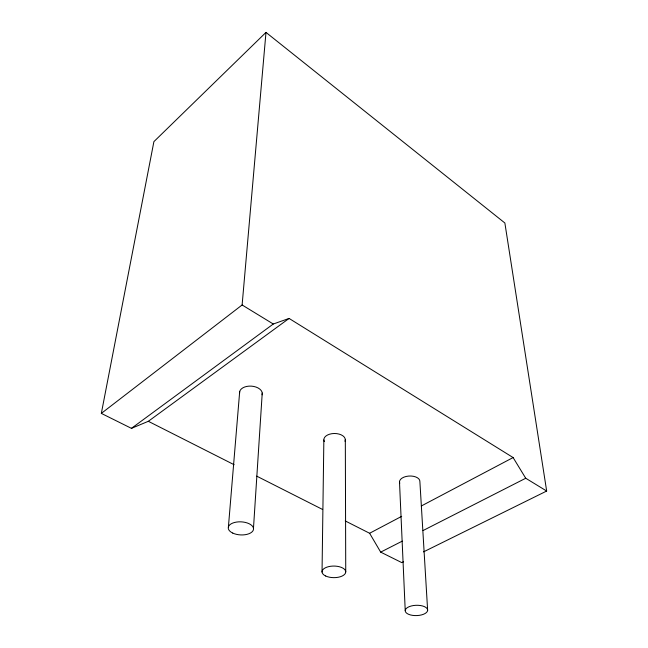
<?xml version="1.0" encoding="UTF-8"?>
<svg xmlns="http://www.w3.org/2000/svg" width="648" height="648" viewBox="0 0 648 648"><rect width="100%" height="100%" fill="white"/><g stroke="black" fill="none" stroke-linecap="round" stroke-linejoin="round"><path stroke-width="0.97" d="M322.04 572.014L323.854 439.943M253.473 528.314L262.238 393.02M228.412 526.865L239.695 391.489M546.669 491.038L525.731 478.248L513.111 457.561L289.081 318.435L148.327 421.305L131.447 428.352L101.331 413.392L242.117 304.973L265.988 32.4L504.873 223.001L546.669 491.038L423.517 551.877M101.331 413.392L153.9 141.637L265.988 32.4M131.447 428.352L273.286 324.016L289.081 318.435M345.23 520.927L369.611 533.264L401.695 516.335M421.305 505.991L513.111 457.561M369.611 533.264L380.684 552.128L402.311 541.112M423.031 530.558L525.731 478.248M403.599 561.711L401.784 562.61L380.684 552.128M148.327 421.305L234.131 464.721M256.713 476.142L322.647 509.498M242.117 304.973L273.286 324.016M427.64 610.384A11.219 5.152 -1.7 0 0 411.229 605.993A11.219 5.152 -1.7 0 0 410.443 614.936A11.219 5.152 -1.7 0 0 427.64 610.384L419.888 481.577A10.206 5.638 -2.2 0 0 408.637 476.069A10.206 5.638 -2.2 0 0 399.784 483.262M399.492 481.804L405.227 610.57M345.319 439.684L345.74 571.795M239.59 393.312A11.381 6.99 3.7 0 1 251.4 386.135A11.381 6.99 3.7 0 1 262.084 394.834M324.308 441.563A10.741 6.278 0.3 0 1 334.295 433.496A10.741 6.278 0.3 0 1 345.003 441.312M232.745 533.077A12.644 6.537 3 0 0 253.328 530.015A12.644 6.537 3 0 0 236.593 522.061A12.644 6.537 3 0 0 232.745 533.077M325.669 575.999A11.858 5.8 0.3 0 0 345.4 573.294A11.858 5.8 0.3 0 0 330.61 566.271A11.858 5.8 0.3 0 0 325.669 575.999"/></g></svg>
